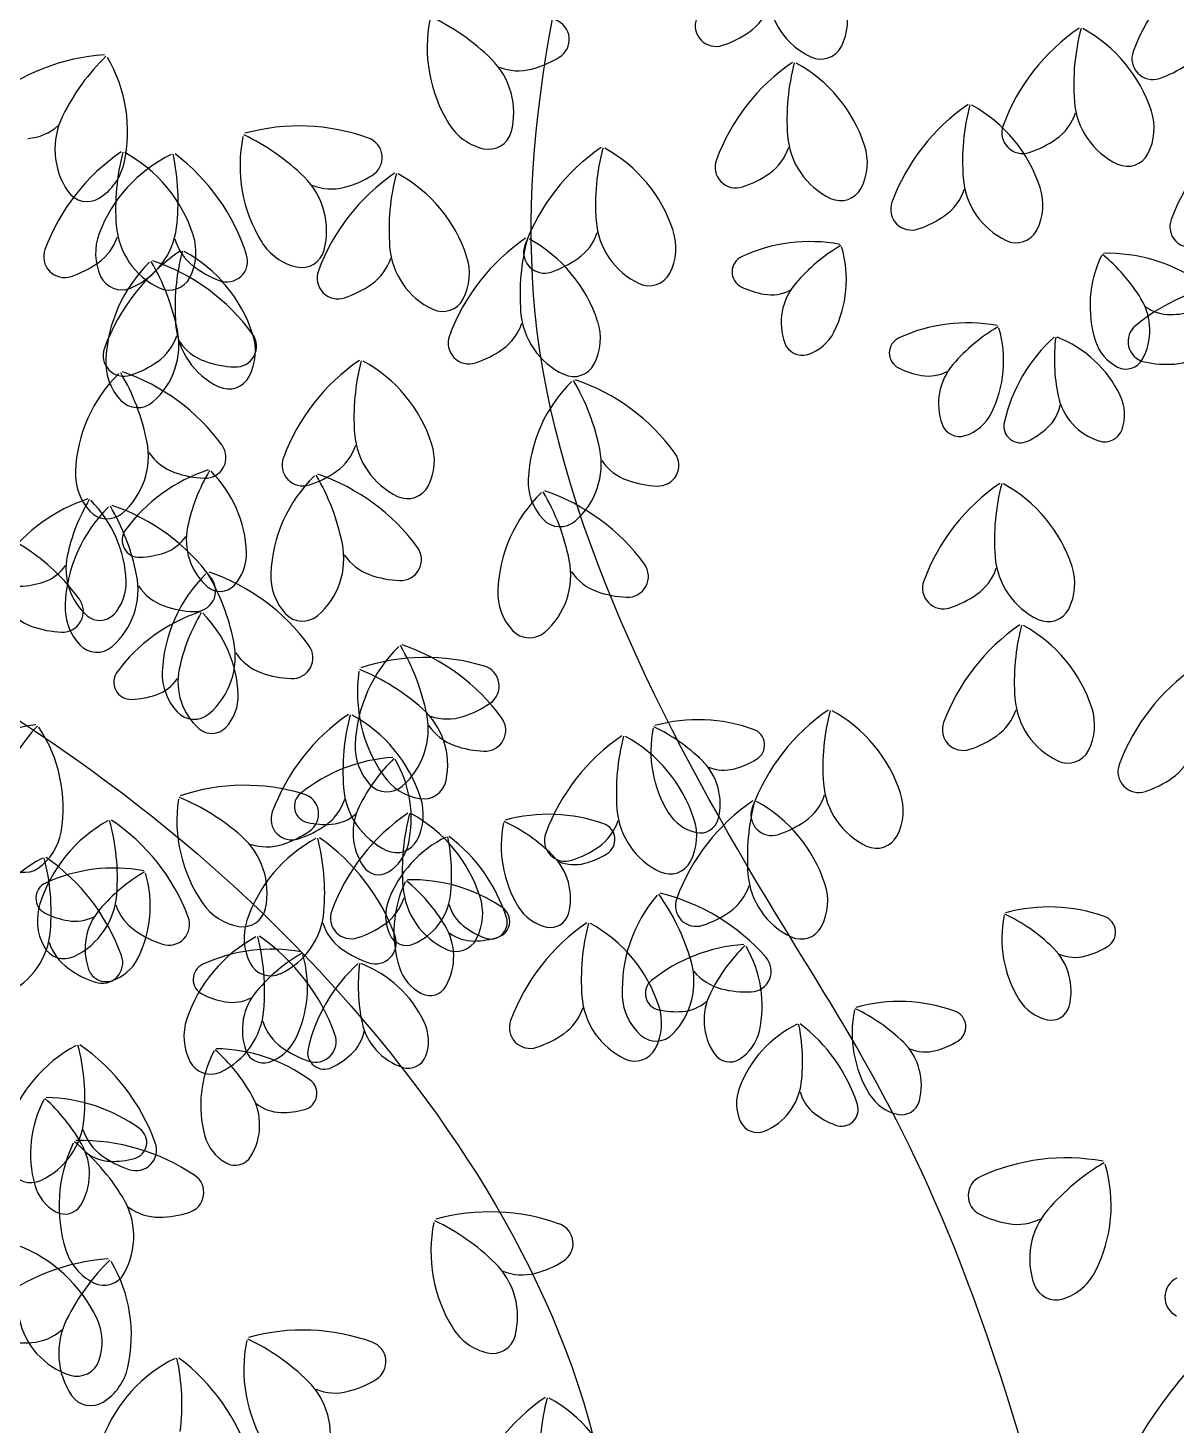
# Model space of a CAD drawing. Header units: millimetres. Extents: x 87938 to 265635, y 330093 to 434310.
# Drawn here: x 133057 to 133716, y 386945 to 387747 of the extents above; entities that cross this region are included whole.
import ezdxf

# ---------------------------------------------------------------- set-up
doc = ezdxf.new("R2010")
doc.units = ezdxf.units.MM

# ---------------------------------------------------------------- blocks, each defined once
blk = doc.blocks.new('A$C375B4AEE')
for centre, radius, start, end in [((5330.66, 6169.66), 117.21, 124.40991, 159.68568), ((5054.16, 6246.5), 43.37, 184.33018, 244.70865), ((4983.47, 6245.88), 29.57, 305.06741, 341.90733), ((5024.93, 6227.8), 31.77, 332.7028, 18.11842), ((4899, 6212.79), 83.66, 168.57025, 211.71802), ((4763.23, 6115.71), 126.82, 45.50614, 64.63894), ((4885.03, 6217.28), 11.93, 301.22112, 70.15068), ((4981.19, 6225.24), 11.93, 159.68544, 288.61526), ((4966.63, 6269.87), 58.87, 288.1803, 305.06755), ((5255.95, 6127.15), 117.21, 124.40991, 159.68568), ((5313.39, 6191.27), 126.82, 165.19739, 184.33018), ((5151.63, 6150.13), 83.66, 18.11828, 61.2661), ((5041.33, 6219.34), 13.32, 244.70849, 332.70271), ((5231.92, 6206.21), 11.93, 159.68545, 288.61526), ((4637.58, 6091.44), 117.21, 93.63961, 128.91535), ((4719.74, 6117.14), 126.82, 134.42703, 153.55984), ((4559.7, 6164.55), 83.66, 347.34796, 30.49574), ((4821.71, 6175.24), 43.37, 345.12767, 45.50616), ((4867.78, 6228.86), 29.57, 247.9291, 284.76879), ((4860.31, 6257.2), 58.87, 284.76883, 301.65603), ((5091.31, 6107.41), 117.21, 124.40991, 159.68568), ((5148.76, 6171.53), 126.82, 165.1974, 184.33018), ((4987, 6130.39), 83.66, 18.11828, 61.26609), ((5217.36, 6250.84), 58.87, 288.1803, 305.06754), ((5192.12, 6083.22), 117.21, 124.40991, 159.68568), ((5249.56, 6147.34), 126.82, 165.1974, 184.33018), ((5087.8, 6106.2), 83.66, 18.11828, 61.2661), ((5230.18, 6184.97), 43.37, 184.33018, 244.70865), ((4645.02, 6154.3), 43.37, 153.55985, 213.93831), ((5159.49, 6184.35), 29.57, 305.06743, 341.90734), ((5200.95, 6166.26), 31.77, 332.7028, 18.11842), ((5352.45, 6073.26), 117.21, 124.40991, 159.68568), ((4583.96, 6189.93), 29.57, 274.29717, 311.13686), ((4791.58, 6144.95), 83.66, 168.57025, 211.71802), ((4655.81, 6047.86), 126.82, 45.50615, 64.63893), ((4741.86, 6050.41), 117.21, 70.15066, 105.42638), ((4854.86, 6185.51), 31.77, 211.71802, 257.13341), ((4850.75, 6167.53), 13.32, 257.13336, 345.12771), ((5065.54, 6165.23), 43.37, 184.33018, 244.70865), ((5157.21, 6163.7), 11.93, 159.68545, 288.61526), ((4777.61, 6149.44), 11.93, 301.22112, 70.15068), ((4981.41, 6058.5), 117.21, 124.40991, 159.68568), ((5038.85, 6122.62), 126.82, 165.1974, 184.33018), ((4877.09, 6081.48), 83.66, 18.11828, 61.26609), ((4994.85, 6164.61), 29.57, 305.06741, 341.90733), ((5036.31, 6146.52), 31.77, 332.7028, 18.11842), ((5142.65, 6208.33), 58.87, 288.1803, 305.06754), ((4705.88, 6056.01), 117.21, 124.40991, 159.68568), ((4705.29, 6076.18), 83.66, 116.13137, 159.27912), ((4610.33, 6153.18), 31.77, 301.93256, 347.34799), ((4763.33, 6120.13), 126.82, 165.19739, 184.33018), ((4601.57, 6078.99), 83.66, 18.11828, 61.26609), ((4545.57, 6124.63), 126.82, 353.06727, 12.20006), ((4600.04, 6057.96), 117.21, 17.71177, 52.9875), ((4992.58, 6143.96), 11.93, 159.68544, 288.61526), ((5217.34, 6157.8), 13.32, 244.70851, 332.70271), ((4714.3, 6107.39), 43.37, 345.12767, 45.50616), ((4862.85, 6043.74), 117.21, 124.40991, 159.68568), ((4752.9, 6189.35), 58.87, 284.76883, 301.65603), ((4920.29, 6107.86), 126.82, 165.1974, 184.33018), ((4758.53, 6066.72), 83.66, 18.11828, 61.26609), ((4978.01, 6188.59), 58.87, 288.1803, 305.06755), ((5166.35, 6141.04), 43.37, 184.33018, 244.70865), ((4620.09, 6137.53), 13.32, 213.93831, 301.9325), ((4760.37, 6161.02), 29.57, 247.9291, 284.76879), ((5052.71, 6138.06), 13.32, 244.70849, 332.70271), ((5095.66, 6140.42), 29.57, 305.06743, 341.90734), ((5137.12, 6122.34), 31.77, 332.7028, 18.11842), ((5093.38, 6119.77), 11.93, 159.68544, 288.61526), ((5078.82, 6164.4), 58.87, 288.18029, 305.06755), ((5253.71, 6109.81), 11.93, 159.68545, 288.61526), ((4656.76, 6094.54), 31.77, 159.27914, 204.69457), ((4680.11, 6113.83), 43.37, 184.33018, 244.70863), ((4628.41, 6114.55), 43.37, 292.68881, 353.06731), ((4884.94, 6115.7), 29.57, 305.06741, 341.90733), ((4955.64, 6116.32), 43.37, 184.33018, 244.70865), ((4926.41, 6097.61), 31.77, 332.7028, 18.11842), ((5153.52, 6113.88), 13.32, 244.70849, 332.70271), ((4609.42, 6113.21), 29.57, 305.06741, 341.90735), ((4699, 6110.72), 29.57, 195.49028, 232.32994), ((4650.88, 6095.12), 31.77, 332.70281, 18.11841), ((4747.44, 6117.67), 31.77, 211.71802, 257.13341), ((4837.08, 6101.56), 43.37, 184.33018, 244.70863), ((4938.06, 6006.39), 117.21, 124.4099, 159.68568), ((4995.5, 6070.51), 126.82, 165.1974, 184.33018), ((4882.67, 6095.05), 11.93, 159.68548, 288.61535), ((4833.74, 6029.37), 83.66, 18.11828, 61.26609), ((5035.28, 6007.43), 93.77, 79.54263, 114.81837), ((5104.03, 6011.36), 101.45, 120.33006, 139.46287), ((4989.1, 6079.33), 66.93, 333.25103, 16.39882), ((4607.15, 6092.56), 11.93, 159.68548, 288.61535), ((4739.98, 5999.28), 117.21, 124.40991, 159.68568), ((4714.48, 6029.57), 83.66, 134.4245, 177.57227), ((4547.62, 6025.43), 126.82, 11.36046, 30.49325), ((4620.26, 5979.23), 117.21, 36.00493, 71.28068), ((4797.42, 6063.4), 126.82, 165.19739, 184.33018), ((4635.66, 6022.25), 83.66, 18.11828, 61.26609), ((4700.34, 6090), 11.93, 248.78218, 17.71163), ((4743.34, 6099.68), 13.32, 257.13336, 345.12771), ((4766.39, 6100.94), 29.57, 305.06741, 341.90735), ((4807.85, 6082.85), 31.77, 332.70281, 18.11841), ((4868.11, 6139.68), 58.87, 288.18028, 305.06755), ((4999.92, 6083.88), 9.54, 114.81854, 243.74813), ((5262.86, 6064.39), 66.93, 154.4733, 197.62105), ((5138.6, 6015.52), 101.45, 31.40914, 50.54195), ((5205.86, 6000.72), 93.77, 56.05367, 91.3294), ((4592.58, 6137.19), 58.87, 288.18028, 305.06753), ((4640, 6086.83), 13.32, 204.69451, 292.68882), ((4716.91, 6133.92), 58.87, 232.32992, 249.2171), ((4764.11, 6080.29), 11.93, 159.68548, 288.61535), ((4942.8, 6089.15), 13.32, 244.70849, 332.70271), ((4667.28, 6086.66), 13.32, 244.70857, 332.70275), ((4749.55, 6124.92), 58.87, 288.18028, 305.06753), ((5016.85, 6117.4), 47.1, 243.313, 260.20024), ((5012.86, 6094.3), 23.65, 260.2002, 297.03999), ((5053.3, 6054.75), 34.69, 139.46287, 199.84132), ((5295.81, 5961.91), 117.21, 93.63961, 128.91534), ((4824.24, 6074.39), 13.32, 244.70857, 332.70275), ((5195.57, 6050.31), 34.69, 331.03062, 31.40925), ((4912.29, 6064.21), 43.37, 184.33018, 244.70863), ((5241.77, 6082.94), 23.65, 233.83216, 270.67182), ((5241.49, 6106.38), 47.1, 270.67182, 287.55904), ((4629.44, 6041.87), 43.37, 310.98192, 11.36055), ((4714.21, 6057.09), 43.37, 184.33018, 244.70863), ((4841.6, 6063.59), 29.57, 305.06741, 341.90735), ((4883.06, 6045.5), 31.77, 332.7028, 18.11842), ((5026.17, 6060.64), 25.42, 287.8356, 333.25095), ((5125.59, 5960.8), 93.77, 79.54263, 114.81838), ((5194.35, 5964.73), 101.45, 120.33007, 139.46287), ((5079.41, 6032.7), 66.93, 333.25103, 16.39883), ((5229.67, 6043.83), 11.93, 128.91537, 257.84495), ((4643.52, 6056.47), 29.57, 305.06741, 341.90735), ((4697.66, 6060.39), 29.57, 213.78352, 250.62302), ((4705.44, 6041.13), 11.93, 267.07551, 36.0051), ((4684.98, 6038.39), 31.77, 332.70281, 18.11841), ((4839.32, 6042.94), 11.93, 159.68548, 288.61535), ((5030.69, 6046.59), 10.66, 199.84169, 287.83572), ((5090.23, 6037.25), 9.54, 114.81848, 243.74818), ((5238.1, 5976.65), 93.77, 131.9815, 167.25725), ((5276.89, 6033.55), 101.45, 172.76891, 191.90173), ((5152.95, 5983.87), 66.93, 25.68991, 68.83766), ((5223.29, 6051.82), 25.42, 197.62093, 243.03649), ((4641.24, 6035.83), 11.93, 159.68548, 288.61535), ((4662.64, 6031.77), 31.77, 177.5724, 222.98777), ((4842.72, 5936.32), 117.21, 124.40991, 159.68568), ((4824.76, 6087.57), 58.87, 288.18028, 305.06753), ((5216.6, 6038.67), 10.66, 243.0366, 331.03106), ((5242.19, 6060.41), 29.57, 274.29719, 311.13695), ((4697, 5965.73), 83.66, 134.4245, 177.57227), ((4530.14, 5961.59), 126.82, 11.36046, 30.49325), ((4602.78, 5915.39), 117.21, 36.00493, 71.28068), ((4626.68, 6080.46), 58.87, 288.18028, 305.06753), ((4707.39, 6088.03), 58.87, 250.6231, 267.51029), ((4900.16, 6000.44), 126.82, 165.19739, 184.33018), ((4738.4, 5959.29), 83.66, 18.11828, 61.26609), ((4899.45, 6037.04), 13.32, 244.70857, 332.70271), ((5107.17, 6070.77), 47.1, 243.313, 260.20023), ((5103.18, 6047.67), 23.65, 260.20018, 297.03997), ((5143.61, 6008.12), 34.69, 139.46286, 199.84132), ((5239.99, 6089.63), 58.87, 257.41, 274.29719), ((4701.37, 6029.93), 13.32, 244.70857, 332.70275), ((4956.99, 5961.21), 83.66, 134.42454, 177.57232), ((4790.13, 5957.08), 126.82, 11.36042, 30.49322), ((4862.77, 5910.88), 117.21, 36.00493, 71.28068), ((4649.14, 6019.19), 13.32, 222.98795, 310.982), ((5211.56, 6019.78), 34.69, 191.90168, 252.2802), ((5190.36, 6001.87), 25.42, 340.27443, 25.68979), ((5116.48, 6014.01), 25.42, 287.83562, 333.25094), ((5155.57, 6011.84), 23.65, 312.63915, 349.4787), ((5121, 5999.96), 10.66, 199.84169, 287.83567), ((5155.94, 5995.23), 9.54, 167.25721, 296.18699), ((5139.69, 6029.08), 47.1, 295.75192, 312.63904), ((5204.25, 5996.89), 10.66, 252.28012, 340.27409), ((4611.96, 5978.03), 43.37, 310.98192, 11.36055), ((4816.95, 5994.14), 43.37, 184.33018, 244.70863), ((4787.72, 5975.43), 31.77, 332.70281, 18.11841), ((4680.18, 5996.55), 29.57, 213.78352, 250.62302), ((4687.96, 5977.29), 11.93, 267.07551, 36.0051), ((4743.98, 5972.87), 11.93, 159.68548, 288.61535), ((4746.25, 5993.51), 29.57, 305.06741, 341.90735), ((4871.94, 5973.51), 43.37, 310.98192, 11.36044), ((4947.94, 5972.77), 11.93, 267.07549, 36.0051), ((4645.15, 5967.93), 31.77, 177.5724, 222.98777), ((4720.13, 5878.13), 96.9, 108.32993, 143.60567), ((4780.44, 5915.91), 104.84, 149.1174, 168.25018), ((4642.53, 5920.27), 69.16, 2.03833, 45.18611), ((4729.42, 6017.5), 58.87, 288.18028, 305.06753), ((4940.17, 5992.03), 29.57, 213.78339, 250.62307), ((4689.9, 6024.19), 58.87, 250.6231, 267.51029), ((4809.19, 5906.95), 83.66, 134.42454, 177.57232), ((4642.33, 5902.81), 126.82, 11.36042, 30.49322), ((4714.97, 5856.62), 117.21, 36.00493, 71.28068), ((4804.11, 5966.97), 13.32, 244.70857, 332.70275), ((4905.14, 5963.41), 31.77, 177.57225, 222.98777), ((4949.89, 6019.68), 58.87, 250.6231, 267.51029), ((5210.43, 5865.7), 117.21, 124.40991, 159.68568), ((5267.87, 5929.82), 126.82, 165.1974, 184.33018), ((5106.12, 5888.68), 83.66, 18.11828, 61.2661), ((4651.05, 5861.47), 96.9, 108.32993, 143.60567), ((4711.36, 5899.25), 104.84, 149.1174, 168.25018), ((4939.5, 5897.37), 83.66, 134.42454, 177.57232), ((4772.65, 5893.23), 126.82, 11.36042, 30.49322), ((4845.29, 5847.04), 117.21, 36.00493, 71.28068), ((4691.06, 5889.1), 83.66, 134.42454, 177.57232), ((4631.66, 5955.35), 13.32, 222.98795, 310.982), ((4573.45, 5903.61), 69.16, 2.03833, 45.18611), ((4524.2, 5884.96), 126.82, 11.36043, 30.49322), ((4596.84, 5838.76), 117.21, 36.00493, 71.28068), ((4520.9, 5827), 117.21, 36.00493, 71.28068), ((4712.9, 5929.96), 35.85, 168.25018, 228.62875), ((4891.65, 5950.83), 13.32, 222.9877, 310.982), ((4650.07, 5929.78), 9.86, 143.60571, 272.53537), ((4656.6, 5945.65), 24.44, 288.98753, 325.82732), ((4648.72, 5968.56), 48.67, 272.10031, 288.98752), ((4685.4, 5921.8), 26.27, 316.62292, 2.03827), ((4724.15, 5919.25), 43.37, 310.98192, 11.36044), ((4792.37, 5937.77), 29.57, 213.78339, 250.62307), ((4800.15, 5918.51), 11.93, 267.07549, 36.0051), ((4587.53, 5929), 24.44, 288.98753, 325.82732), ((4643.82, 5913.3), 35.85, 168.25018, 228.62875), ((4854.46, 5909.67), 43.37, 310.98192, 11.36044), ((4930.46, 5908.93), 11.93, 267.07549, 36.0051), ((5113.97, 5922.9), 29.57, 305.06743, 341.90734), ((5184.66, 5923.52), 43.37, 184.33018, 244.70865), ((5155.43, 5904.81), 31.77, 332.7028, 18.11842), ((4579.64, 5951.9), 48.67, 272.10031, 288.98752), ((4606.01, 5901.4), 43.37, 310.98196, 11.36043), ((4616.32, 5905.14), 26.27, 316.62292, 2.03827), ((4746.88, 5850.65), 83.66, 134.42454, 177.57232), ((4682.01, 5900.66), 11.93, 267.07549, 36.0051), ((4580.02, 5846.51), 126.82, 11.36042, 30.49322), ((4652.66, 5800.32), 117.21, 36.00493, 71.28068), ((4757.35, 5909.15), 31.77, 177.57225, 222.98777), ((4802.09, 5965.41), 58.87, 250.6231, 267.51029), ((4922.69, 5928.19), 29.57, 213.78339, 250.62307), ((5111.69, 5902.25), 11.93, 159.68544, 288.61526), ((4674.24, 5919.92), 29.57, 213.78339, 250.62307), ((4696.48, 5911.32), 11.01, 228.62887, 316.62309), ((4887.66, 5899.57), 31.77, 177.57225, 222.98777), ((4932.41, 5955.84), 58.87, 250.6231, 267.51029), ((5097.13, 5946.88), 58.87, 288.18029, 305.06755), ((4598.3, 5908.15), 29.57, 213.78352, 250.62302), ((4606.07, 5888.89), 11.93, 267.07551, 36.0051), ((4639.21, 5891.3), 31.77, 177.57225, 222.98777), ((4715.36, 5796.57), 96.9, 108.32993, 143.60567), ((4683.96, 5947.56), 58.87, 250.6231, 267.51029), ((5171.83, 5896.35), 13.32, 244.70851, 332.70271), ((4627.41, 5894.66), 11.01, 228.62887, 316.62309), ((4775.67, 5834.35), 104.84, 149.1174, 168.25018), ((4637.76, 5838.71), 69.16, 2.03833, 45.18611), ((4743.85, 5896.57), 13.32, 222.9877, 310.982), ((5221.81, 5784.42), 117.21, 124.40991, 159.68568), ((5279.26, 5848.54), 126.82, 165.19739, 184.33018), ((5117.5, 5807.4), 83.66, 18.11828, 61.2661), ((4608.02, 5935.79), 58.87, 250.6231, 267.51029), ((4874.17, 5886.99), 13.32, 222.9877, 310.982), ((4625.72, 5878.72), 13.32, 222.9877, 310.98187), ((4661.84, 5862.95), 43.37, 310.98192, 11.36044), ((4730.06, 5881.47), 29.57, 213.78339, 250.62307), ((4737.84, 5862.21), 11.93, 267.07549, 36.0051), ((4857.62, 5808.98), 83.66, 134.42454, 177.57232), ((4690.76, 5804.84), 126.82, 11.36042, 30.49322), ((4763.4, 5758.64), 117.21, 36.00493, 71.28068), ((4814.33, 5745.23), 117.21, 73.17809, 108.45381), ((4844.8, 5846.01), 11.93, 304.2488, 73.17804), ((5322.62, 5760.23), 117.21, 124.40991, 159.68568), ((4645.3, 5848.22), 9.86, 143.60571, 272.53537), ((4651.84, 5864.1), 24.44, 288.98753, 325.82732), ((4695.04, 5852.85), 31.77, 177.57225, 222.98777), ((4708.13, 5848.4), 35.85, 168.25018, 228.62875), ((4739.79, 5909.12), 58.87, 250.6231, 267.51029), ((4858.99, 5842.27), 83.66, 171.59762, 214.74545), ((4728.54, 5738.15), 126.82, 48.53354, 67.66636), ((4643.95, 5887), 48.67, 272.10031, 288.98752), ((4680.63, 5840.24), 26.27, 316.62292, 2.03827), ((4783.8, 5800.68), 43.37, 348.15504, 48.53349), ((4818.01, 5884.56), 58.87, 287.7962, 304.68349), ((5125.35, 5841.62), 29.57, 305.06743, 341.90734), ((5196.04, 5842.24), 43.37, 184.33018, 244.70865), ((5166.81, 5823.54), 31.77, 332.7028, 18.11842), ((4681.54, 5840.27), 13.32, 222.9877, 310.982), ((4836.38, 5733.02), 117.21, 124.40993, 159.68564), ((4893.83, 5797.14), 126.82, 165.19739, 184.33018), ((4732.07, 5756), 83.66, 18.11828, 61.26609), ((4772.58, 5821.27), 43.37, 310.98192, 11.36044), ((4826.97, 5856.66), 29.57, 250.95655, 287.79628), ((4848.58, 5820.53), 11.93, 267.07549, 36.0051), ((4970.95, 5732.89), 93.77, 70.15067, 105.42638), ((5111.91, 5735.51), 117.21, 124.40993, 159.68564), ((5169.35, 5799.63), 126.82, 165.1974, 184.33018), ((5007.59, 5758.49), 83.66, 18.11828, 61.26609), ((5123.08, 5820.97), 11.93, 159.68544, 288.61526), ((4604.35, 5707.27), 117.21, 96.66705, 131.94275), ((4685.03, 5737.28), 126.82, 137.45448, 156.58727), ((4522.72, 5776.17), 83.66, 350.37544, 33.52323), ((4691.72, 5829.76), 11.01, 228.62887, 316.62309), ((4840.8, 5839.8), 29.57, 213.78339, 250.62307), ((4993.35, 5720.75), 117.21, 124.40993, 159.68564), ((5050.79, 5784.87), 126.82, 165.1974, 184.33018), ((4889.03, 5743.73), 83.66, 18.11828, 61.26609), ((5010.73, 5808.52), 66.93, 168.57024, 211.71799), ((4902.11, 5730.85), 101.45, 45.50617, 64.63895), ((4999.55, 5812.11), 9.54, 301.22118, 70.15083), ((5108.52, 5865.6), 58.87, 288.18029, 305.06755), ((4805.78, 5811.17), 31.77, 177.57225, 222.98777), ((4850.53, 5867.44), 58.87, 250.6231, 267.51029), ((5183.21, 5815.08), 13.32, 244.70851, 332.70271), ((4801.59, 5711.43), 93.77, 93.63959, 128.91535), ((4867.32, 5732), 101.45, 134.42703, 153.55984), ((4739.29, 5769.92), 66.93, 347.34795, 30.49576), ((4948.9, 5778.48), 34.69, 345.12767, 45.50619), ((4979.78, 5844.04), 47.1, 284.76876, 301.65598), ((5223.88, 5796.79), 11.93, 159.68544, 288.61526), ((5226.16, 5817.43), 29.57, 305.06742, 341.90734), ((4816.35, 5812.69), 31.77, 214.7455, 260.16082), ((4985.76, 5821.38), 23.65, 247.9292, 284.76879), ((5209.32, 5841.42), 58.87, 288.1803, 305.06754), ((4710.65, 5671.81), 117.21, 73.17809, 108.45381), ((4748.68, 5776.97), 9.54, 128.91528, 257.8448), ((4810.61, 5790.84), 43.37, 184.33018, 244.70863), ((4792.28, 5798.59), 13.32, 222.9877, 310.982), ((4813.2, 5794.51), 13.32, 260.16095, 348.15512), ((5086.14, 5793.33), 43.37, 184.33018, 244.70865), ((5056.91, 5774.63), 31.77, 332.7028, 18.11842), ((4755.31, 5768.84), 83.66, 171.59762, 214.74545), ((4624.85, 5664.72), 126.82, 48.53354, 67.66636), ((4741.12, 5772.59), 11.93, 304.2488, 73.17804), ((4739.92, 5790.22), 29.57, 305.06741, 341.90735), ((4807.54, 5761.73), 34.69, 153.5598, 213.93834), ((4781.38, 5772.14), 31.77, 332.70281, 18.11841), ((5068.56, 5683.4), 117.21, 124.40993, 159.68568), ((5126, 5747.52), 126.82, 165.1974, 184.33018), ((4964.24, 5706.38), 83.66, 18.11828, 61.26609), ((5015.44, 5792.71), 29.57, 305.06741, 341.90733), ((4672.77, 5695.61), 83.66, 119.15879, 162.30656), ((4510.71, 5735.55), 126.82, 356.09472, 15.22753), ((4568.63, 5671.86), 117.21, 20.7392, 56.01496), ((4737.65, 5769.58), 11.93, 159.68548, 288.61535), ((4758.7, 5790.23), 23.65, 274.29717, 311.13694), ((4870.48, 5676.29), 117.21, 124.40993, 159.68568), ((4927.92, 5740.41), 126.82, 165.1974, 184.33018), ((4766.16, 5699.27), 83.66, 18.11828, 61.26609), ((4816.18, 5676.58), 101.45, 45.50617, 64.63895), ((4885.02, 5678.61), 93.77, 70.15067, 105.42638), ((4896.89, 5777.95), 29.57, 305.06741, 341.90733), ((4967.58, 5778.57), 43.37, 184.33018, 244.70861), ((4975.42, 5786.7), 25.42, 211.71799, 257.13342), ((4938.35, 5759.87), 31.77, 332.7028, 18.11842), ((4972.13, 5772.31), 10.66, 257.13363, 345.12756), ((5013.17, 5772.07), 11.93, 159.68544, 288.61526), ((4998.61, 5816.69), 58.87, 288.1803, 305.06755), ((4573.88, 5767.49), 31.77, 304.95989, 350.3755), ((4714.33, 5811.14), 58.87, 287.7962, 304.68349), ((4723.08, 5814.2), 58.87, 288.18028, 305.06753), ((4756.94, 5813.61), 47.1, 257.40999, 274.29716), ((4924.8, 5754.24), 66.93, 168.57024, 211.71799), ((4894.61, 5757.3), 11.93, 159.68548, 288.61535), ((4913.62, 5757.84), 9.54, 301.22118, 70.15083), ((4680.11, 5727.26), 43.37, 348.15504, 48.53349), ((4791.2, 5684.81), 83.66, 118.34456, 161.49232), ((4723.29, 5783.24), 29.57, 250.95655, 287.79628), ((4629.72, 5727.05), 126.82, 355.28049, 14.41327), ((4686.73, 5662.54), 117.21, 19.92497, 55.2007), ((4797.78, 5763.68), 13.32, 244.70857, 332.70275), ((4855.76, 5699.23), 66.93, 116.13139, 159.27917), ((4779.8, 5760.83), 25.42, 301.93259, 347.34791), ((4727.98, 5737.99), 101.45, 353.06726, 12.20006), ((4771.56, 5684.66), 93.77, 17.71175, 52.98748), ((4880.05, 5801.93), 58.87, 288.18028, 305.06755), ((5073.3, 5766.17), 13.32, 244.70853, 332.70271), ((4634.16, 5673.61), 83.66, 118.34456, 161.49233), ((4584.45, 5752.37), 13.32, 216.96576, 304.95995), ((4472.68, 5715.85), 126.82, 355.28049, 14.41327), ((4529.68, 5651.34), 117.21, 19.92496, 55.20071), ((4862.97, 5724.2), 34.69, 345.12767, 45.50619), ((4899.82, 5767.1), 23.65, 247.9292, 284.76879), ((4893.85, 5789.77), 47.1, 284.76876, 301.65598), ((4954.74, 5751.4), 13.32, 244.70864, 332.70271), ((4635.62, 5647.74), 93.77, 79.54265, 114.81839), ((4704.38, 5651.67), 101.45, 120.33007, 139.46288), ((4589.44, 5719.64), 66.93, 333.25103, 16.39876), ((4787.6, 5748.31), 10.66, 213.93814, 301.93243), ((5042.79, 5741.22), 43.37, 184.33018, 244.70861), ((4600.26, 5724.19), 9.54, 114.81833, 243.74791), ((4863.2, 5704.7), 66.93, 154.47325, 197.62105), ((4844.71, 5734.11), 43.37, 184.33018, 244.70858), ((4738.94, 5655.83), 101.45, 31.40918, 50.54199), ((4806.2, 5641.03), 93.77, 56.05367, 91.32941), ((4972.1, 5740.6), 29.57, 305.0675, 341.90719), ((5013.56, 5722.52), 31.77, 332.70293, 18.11829), ((4623.34, 5711.38), 31.77, 162.30647, 207.722), ((4593.97, 5729.87), 43.37, 295.71619, 356.09465), ((4664.66, 5729.77), 29.57, 198.51779, 235.3575), ((4712.67, 5739.27), 31.77, 214.7455, 260.16082), ((4774.02, 5733.49), 29.57, 305.0675, 341.9072), ((4816.94, 5713.92), 25.42, 159.27912, 204.69446), ((4794.26, 5729.93), 34.69, 292.6888, 353.06731), ((4850.73, 5726.86), 23.65, 195.49025, 232.32989), ((4815.48, 5715.4), 31.77, 332.70294, 18.11827), ((5010.98, 5671.61), 83.66, 139.51579, 182.66358), ((4845.15, 5652.68), 126.82, 16.45169, 35.58449), ((4921.61, 5613.11), 117.21, 41.09617, 76.37194), ((4969.82, 5719.95), 11.93, 159.68581, 288.61526), ((4617.2, 5757.71), 47.1, 243.313, 260.20022), ((4613.21, 5734.61), 23.65, 260.20019, 297.03986), ((4653.64, 5695.06), 34.69, 139.46285, 199.84132), ((4667.09, 5709.15), 11.93, 251.80965, 20.73951), ((4709.52, 5721.09), 13.32, 260.16095, 348.15512), ((4712.89, 5720.18), 43.37, 294.90204, 355.28048), ((4771.74, 5712.84), 11.93, 159.68584, 288.61535), ((4851.8, 5710.28), 9.54, 248.78208, 17.71163), ((4853.23, 5710.91), 9.54, 287.12423, 56.05355), ((4889.48, 5732.42), 25.42, 211.71799, 257.13342), ((4886.2, 5718.03), 10.66, 257.13363, 345.12756), ((4955.26, 5764.58), 58.87, 288.1803, 305.0675), ((5212.21, 5701.02), 66.93, 168.57024, 211.718), ((5103.59, 5623.35), 101.45, 45.50615, 64.63894), ((5172.43, 5625.39), 93.77, 70.15065, 105.42638), ((5201.03, 5704.61), 9.54, 301.22104, 70.15062), ((4555.85, 5708.98), 43.37, 294.90199, 355.28048), ((4681.32, 5753.88), 58.87, 235.35739, 252.24454), ((4741.99, 5701.28), 31.77, 161.49231, 206.90783), ((4783.58, 5719.08), 29.57, 197.70338, 234.5431), ((4757.18, 5757.47), 58.87, 288.18028, 305.06749), ((4795.92, 5690.62), 34.69, 331.03072, 31.40913), ((4842.11, 5723.25), 23.65, 233.83212, 270.67181), ((4865.06, 5745.42), 47.1, 232.32996, 249.21717), ((4973.22, 5613.33), 117.21, 124.40993, 159.68568), ((5030.66, 5677.45), 126.82, 165.19736, 184.33018), ((4868.9, 5636.31), 83.66, 18.11828, 61.26607), ((5029.95, 5714.06), 13.32, 244.70864, 332.70271), ((4607, 5702.8), 13.32, 207.72233, 295.71622), ((4626.53, 5707.88), 29.57, 197.70338, 234.54317), ((4756.72, 5628.31), 83.66, 118.34456, 161.49232), ((4595.24, 5670.55), 126.82, 355.28049, 14.41327), ((4652.25, 5606.04), 117.21, 19.92497, 55.2007), ((4785.71, 5698.42), 11.93, 250.99544, 19.92498), ((4803.53, 5707.75), 10.66, 204.69443, 292.6889), ((4831.87, 5706.94), 13.32, 244.70872, 332.70275), ((4841.83, 5746.69), 47.1, 270.67182, 287.55903), ((5003.07, 5603.93), 93.77, 93.63961, 128.91535), ((5068.8, 5624.5), 101.45, 134.42704, 153.55983), ((4940.77, 5662.42), 66.93, 347.34795, 30.49577), ((5181.26, 5736.54), 47.1, 284.76879, 301.65598), ((4628.67, 5687.22), 11.93, 250.99544, 19.92491), ((4626.51, 5700.95), 25.42, 287.83559, 333.25095), ((4725.93, 5601.11), 93.77, 79.54265, 114.81839), ((4794.69, 5605.04), 101.45, 120.33007, 139.46288), ((4679.75, 5673.01), 66.93, 333.25103, 16.39876), ((4800.58, 5742.95), 58.87, 234.54314, 251.43035), ((4925.19, 5676.31), 43.37, 316.07322, 16.45167), ((5000.95, 5682.32), 11.93, 272.16648, 41.09622), ((5150.38, 5670.97), 34.69, 345.12769, 45.50619), ((5187.23, 5713.87), 23.65, 247.92913, 284.76878), ((4643.53, 5731.75), 58.87, 234.54314, 251.43035), ((4631.03, 5686.9), 10.66, 199.84124, 287.83548), ((4690.58, 5677.56), 9.54, 114.81833, 243.74791), ((4725.54, 5692.93), 13.32, 206.90764, 294.90217), ((4838.44, 5616.96), 93.77, 131.98151, 167.25725), ((4877.23, 5673.86), 101.45, 172.76896, 191.90173), ((4753.29, 5624.18), 66.93, 25.68991, 68.83766), ((4823.64, 5692.13), 25.42, 197.62111, 243.03648), ((4991.5, 5700.82), 29.57, 218.8746, 255.71433), ((4816.94, 5678.98), 10.66, 243.03649, 331.03065), ((4950.16, 5669.47), 9.54, 128.91546, 257.84491), ((4998.73, 5729.21), 58.87, 255.71437, 272.60151), ((4707.51, 5711.08), 47.1, 243.313, 260.20022), ((4703.52, 5687.98), 23.65, 260.20019, 297.03986), ((4743.95, 5648.43), 34.69, 139.46285, 199.84132), ((4947.45, 5671.15), 43.37, 184.33018, 244.70861), ((4959.15, 5669.2), 31.77, 182.6635, 228.07899), ((4960.17, 5682.73), 23.65, 274.29717, 311.13687), ((5009.02, 5654.22), 34.69, 153.55981, 213.93836), ((5086.49, 5571.11), 93.77, 70.15065, 105.42638), ((5176.89, 5679.19), 25.42, 211.71796, 257.13344), ((4678.41, 5663.68), 43.37, 294.90204, 355.28048), ((4876.75, 5670.53), 29.57, 305.0675, 341.90719), ((4918.22, 5652.44), 31.77, 332.70293, 18.11829), ((4958.42, 5706.11), 47.1, 257.40999, 274.29719), ((5126.27, 5646.74), 66.93, 168.57024, 211.718), ((5017.66, 5569.07), 101.45, 45.50615, 64.63894), ((5115.09, 5650.33), 9.54, 301.22103, 70.1506), ((5173.61, 5664.8), 10.66, 257.13345, 345.12753), ((4707.51, 5644.78), 31.77, 161.49231, 206.90783), ((4749.1, 5662.58), 29.57, 197.70338, 234.5431), ((4811.91, 5660.09), 34.69, 191.90168, 252.2802), ((4790.7, 5642.18), 25.42, 340.27443, 25.68996), ((4874.48, 5649.88), 11.93, 159.68584, 288.61535), ((5057.24, 5591.73), 66.93, 116.13136, 159.27917), ((4929.46, 5630.48), 101.45, 353.06726, 12.20006), ((4973.04, 5577.15), 93.77, 17.71176, 52.9875), ((4492.08, 5608.29), 126.82, 355.28049, 14.41327), ((4549.09, 5543.78), 117.21, 19.92498, 55.20072), ((4716.82, 5654.32), 25.42, 287.83559, 333.25095), ((4751.23, 5641.92), 11.93, 250.99544, 19.92498), ((4755.91, 5652.15), 23.65, 312.63914, 349.47869), ((4859.92, 5694.51), 58.87, 288.18028, 305.06749), ((4946.83, 5655.47), 13.32, 228.07885, 316.07338), ((4981.27, 5653.33), 25.42, 301.93255, 347.34792), ((5064.44, 5616.7), 34.69, 345.12769, 45.50618), ((5095.32, 5682.26), 47.1, 284.76878, 301.65598), ((4653.56, 5566.05), 83.66, 118.34457, 161.49235), ((4752.27, 5605.48), 66.93, 152.32316, 195.47093), ((4626.26, 5561.3), 101.45, 29.25911, 48.39187), ((4692.92, 5543.99), 93.77, 53.90362, 89.17934), ((4721.34, 5640.27), 10.66, 199.84124, 287.83548), ((4766.1, 5686.45), 58.87, 234.54314, 251.43035), ((4756.28, 5635.53), 9.54, 167.2572, 296.18686), ((4740.03, 5669.39), 47.1, 295.75189, 312.63912), ((4804.59, 5637.2), 10.66, 252.28031, 340.27451), ((4934.61, 5643.98), 13.32, 244.70864, 332.70271), ((4989.08, 5640.8), 10.66, 213.9382, 301.93252), ((5101.3, 5659.59), 23.65, 247.92913, 284.76879), ((4691.06, 5636.43), 13.32, 206.90764, 294.90217), ((4742.54, 5612.05), 9.54, 284.97407, 53.90324), ((4995.73, 5622.42), 34.69, 292.68884, 353.06731), ((4654.58, 5577.41), 66.93, 152.32316, 195.47093), ((4528.58, 5533.23), 101.45, 29.25911, 48.39187), ((4595.23, 5515.93), 93.77, 53.90362, 89.17934), ((4684.51, 5593.93), 34.69, 328.88065, 29.25914), ((5018.41, 5606.42), 25.42, 159.27908, 204.6945), ((5052.21, 5619.36), 23.65, 195.49025, 232.32993), ((5090.96, 5624.92), 25.42, 211.71795, 257.13344), ((5087.67, 5610.53), 10.66, 257.13347, 345.12753), ((4731.89, 5624.8), 23.65, 231.68207, 268.52184), ((4732.5, 5648.24), 47.1, 268.5218, 285.40897), ((5066.53, 5637.92), 47.1, 232.32994, 249.21712), ((5053.27, 5602.78), 9.54, 248.78208, 17.71163), ((4575.25, 5601.42), 43.37, 294.90201, 355.28048), ((4644.86, 5583.99), 9.54, 284.97407, 53.90324), ((5005, 5600.25), 10.66, 204.69443, 292.6888), ((4532.34, 5486.33), 126.82, 31.40916, 50.54196), ((4616.42, 5467.83), 117.21, 56.05368, 91.3294), ((4645.93, 5600.32), 29.57, 197.70338, 234.54312), ((4648.07, 5579.66), 11.93, 250.99544, 19.92491), ((4712.26, 5594.4), 25.42, 195.47092, 240.8865), ((4687.67, 5547.41), 83.66, 154.47325, 197.62102), ((4586.82, 5565.86), 34.69, 328.88065, 29.25914), ((4634.2, 5596.74), 23.65, 231.68207, 268.52184), ((4662.93, 5624.19), 58.87, 234.54314, 251.43034), ((4705.08, 5581.51), 10.66, 240.8864, 328.8807), ((4587.9, 5574.17), 13.32, 206.90787, 294.90194), ((4634.81, 5620.17), 47.1, 268.5218, 285.40897), ((5182.12, 5457.86), 117.21, 79.54264, 114.81837), ((5268.07, 5462.78), 126.82, 120.33008, 139.46286), ((5124.4, 5547.74), 83.66, 333.251, 16.3988), ((4675.21, 5555.17), 11.93, 287.12409, 56.05361), ((5137.93, 5553.42), 11.93, 114.81841, 243.748), ((4614.58, 5566.34), 25.42, 195.47092, 240.8865), ((4603.56, 5529.82), 43.37, 331.03071, 31.40921), ((4607.4, 5553.44), 10.66, 240.8864, 328.8807), ((4661.31, 5570.6), 29.57, 233.83214, 270.67179), ((4660.96, 5599.9), 58.87, 270.67181, 287.55903), ((4851.46, 5426.85), 117.21, 70.15065, 105.42637), ((5204.64, 5517.02), 43.37, 139.46286, 199.84136), ((4901.18, 5521.39), 83.66, 168.57019, 211.71798), ((4765.41, 5424.31), 126.82, 45.50611, 64.63896), ((4887.21, 5525.88), 11.93, 301.22092, 70.15068), ((5159.09, 5595.33), 58.87, 243.31302, 260.20021), ((5154.1, 5566.45), 29.57, 260.20021, 297.03994), ((4550.28, 5446.77), 83.66, 25.68988, 68.83766), ((4638.21, 5531.71), 31.77, 197.62106, 243.03646), ((4639.76, 5400.04), 117.21, 93.63963, 128.91533), ((4721.92, 5425.74), 126.82, 134.42706, 153.55984), ((4561.89, 5473.15), 83.66, 347.34801, 30.49574), ((4823.9, 5483.84), 43.37, 345.12777, 45.50616), ((4862.5, 5565.8), 58.87, 284.76883, 301.65603), ((4629.85, 5515.26), 13.32, 243.03653, 331.03075), ((4869.97, 5537.46), 29.57, 247.9291, 284.76879), ((5170.73, 5524.38), 31.77, 287.83559, 333.25095), ((5250.82, 5495.14), 11.93, 114.81842, 243.74799), ((5176.38, 5506.82), 13.32, 199.84119, 287.83554), ((4623.55, 5491.66), 43.37, 191.90173, 252.28021), ((4647.2, 5462.9), 43.37, 153.55973, 213.93819), ((4597.04, 5469.26), 31.77, 340.27449, 25.68986), ((4586.14, 5498.53), 29.57, 274.29725, 311.1369), ((4744.04, 5359.01), 117.21, 70.15065, 105.42637), ((4857.04, 5494.11), 31.77, 211.71802, 257.13344), ((4852.94, 5476.13), 13.32, 257.13344, 345.12771), ((4583.95, 5527.75), 58.87, 257.41002, 274.29717), ((4793.77, 5453.55), 83.66, 168.57019, 211.71798), ((4658, 5356.46), 126.82, 45.50611, 64.63896), ((4779.79, 5458.04), 11.93, 301.22092, 70.15068), ((4614.41, 5463.04), 13.32, 252.2802, 340.2746), ((4707.48, 5384.78), 83.66, 116.13134, 159.27912), ((4547.75, 5433.23), 126.82, 353.06731, 12.2001), ((4602.22, 5366.56), 117.21, 17.71177, 52.98753), ((4612.52, 5461.78), 31.77, 301.93249, 347.34799), ((4755.08, 5497.95), 58.87, 284.76883, 301.65603), ((4716.48, 5415.99), 43.37, 345.12777, 45.50616), ((4762.55, 5469.62), 29.57, 247.9291, 284.76879), ((4622.27, 5446.13), 13.32, 213.93831, 301.93265), ((4949.43, 5340.84), 117.21, 124.40992, 159.68568), ((5006.87, 5404.96), 126.82, 165.19736, 184.33018), ((4845.11, 5363.82), 83.66, 18.11828, 61.26607)]:
    blk.add_arc(centre, radius, start, end)
for points in [[(4240.58, 6701.93), (4422.87, 6944.7), (4757.07, 6929.53), (5091.27, 6884.01), (5319.13, 6777.8), (5501.42, 6459.16), (5471.04, 6049.47), (5410.27, 5837.05), (5334.32, 5548.75), (5197.6, 5336.32), (5212.79, 5199.76), (5136.84, 5472.88), (5015.31, 5715.66), (4878.6, 6049.47), (4924.17, 6383.29)], [(2022.73, 5685.31), (2645.55, 5579.1), (2934.18, 5654.97), (3192.42, 5457.71), (3435.47, 5412.19), (3784.86, 5776.35), (4088.68, 5973.61), (4453.26, 5897.74), (4802.64, 5624.62), (4924.17, 5321.15), (4893.79, 5184.59), (4559.59, 5139.07), (4362.11, 5230.11), (4088.68, 5305.98), (3891.2, 5169.42), (3511.43, 5199.76), (3131.66, 5199.76)]]:
    blk.add_spline(points, degree=3)

msp = doc.modelspace()

# ---------------------------------------------------------------- block references
msp.add_blockref('A$C375B4AEE', (128470.99, 381523.37))

doc.saveas('drawing.dxf')
